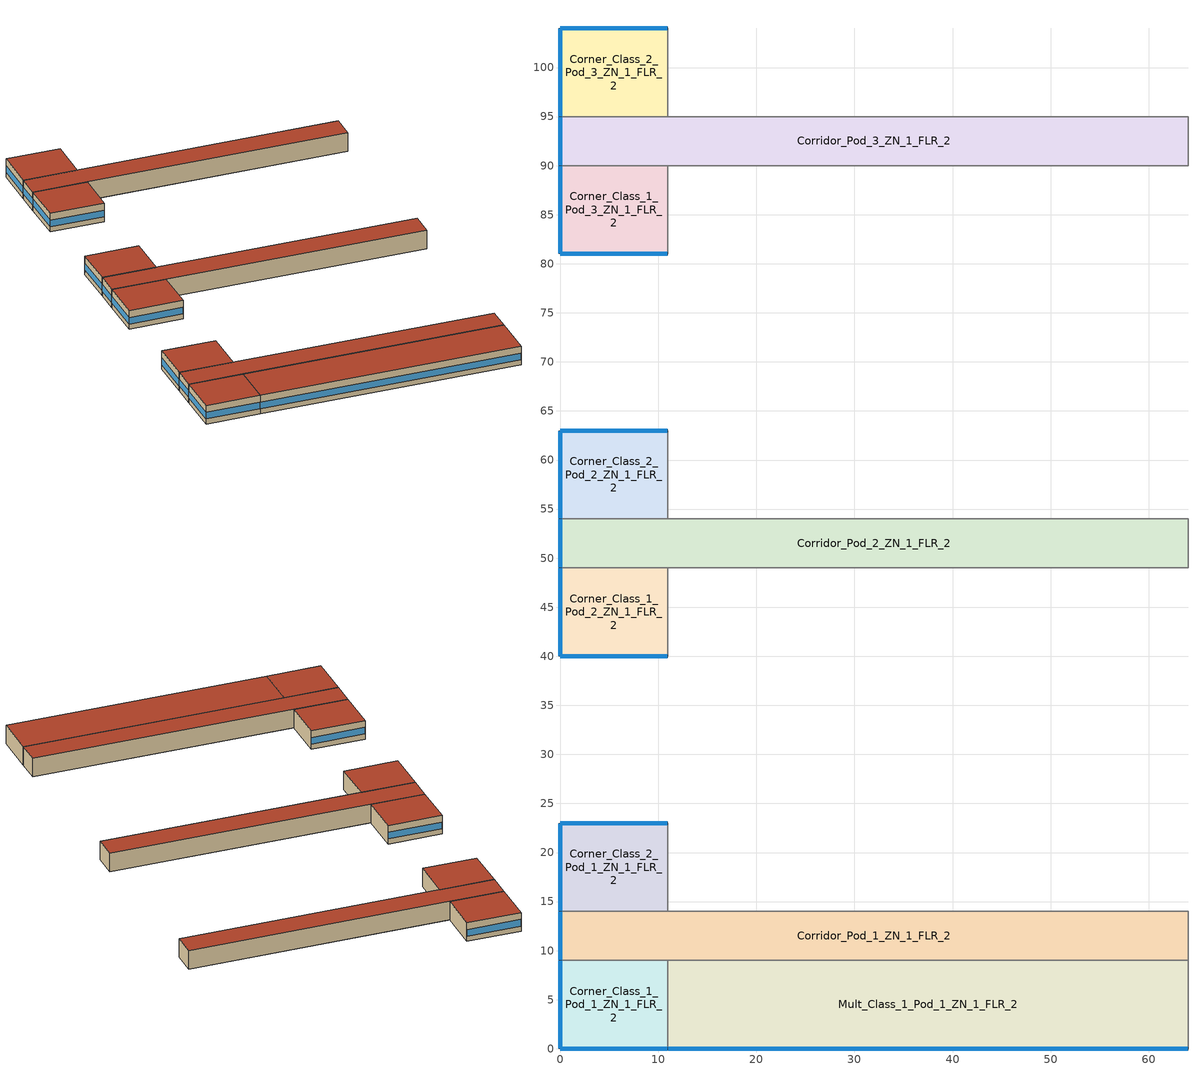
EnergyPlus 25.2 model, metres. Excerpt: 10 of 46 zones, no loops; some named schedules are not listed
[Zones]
Corner_Class_1_Pod_1_ZN_1_FLR_2
 floor to Corner_Class_1_Pod_1_ZN_1_FLR_1 (int_slab_floor): 0,9 11,9 11,0 0,0 z4
 wall outside (nonres_ext_wall_top): 0,9 0,0 11,0 z4:8
 wall to Mult_Class_1_Pod_1_ZN_1_FLR_2 (int_wall): 11,0 11,9 z4:8
 wall to Corridor_Pod_1_ZN_1_FLR_2 (int_wall): 11,9 0,9 z4:8
 window (NonresWindow_U_0.369_SHGC_0.357): 0.05,0 10.95,0 z5.1:6.51; 0,8.95 0,0.05 z5.1:6.52
 roof outside (nonres_roof): 0,0 11,0 11,9 0,9 z8
Mult_Class_1_Pod_1_ZN_1_FLR_2
 floor to Mult_Class_1_Pod_1_ZN_1_FLR_1 (int_slab_floor): 11,9 64,9 64,0 11,0 z4
 wall outside (nonres_ext_wall_top): 11,0 64,0 z4:8
 wall to Lobby_ZN_1_FLR_2 (int_wall): 64,0 64,9 z4:8
 wall to Corridor_Pod_1_ZN_1_FLR_2 (int_wall): 64,9 11,9 z4:8
 window (NonresWindow_U_0.369_SHGC_0.357): 11.05,0 63.95,0 z5.1:6.5
 roof outside (nonres_roof): 11,0 64,0 64,9 11,9 z8
Corridor_Pod_1_ZN_1_FLR_2
 floor to Corridor_Pod_1_ZN_1_FLR_1 (int_slab_floor): 0,14 64,14 64,9 0,9 z4
 wall outside (nonres_ext_wall_top): 0,14 0,9 z4:8
 wall to Lobby_ZN_1_FLR_2 (int_wall): 64,9 64,14 z4:8
 wall to Mult_Class_2_Pod_1_ZN_1_FLR_2 (int_wall): 64,14 11,14 z4:8
 wall to Corner_Class_2_Pod_1_ZN_1_FLR_2 (int_wall): 11,14 0,14 z4:8
 window (NonresWindow_U_0.369_SHGC_0.357): 0,13.95 0,9.05 z5.1:6.53
 roof outside (nonres_roof): 0,9 64,9 64,14 0,14 z8
Corner_Class_2_Pod_1_ZN_1_FLR_2
 floor to Corner_Class_2_Pod_1_ZN_1_FLR_1 (int_slab_floor): 0,23 11,23 11,14 0,14 z4
 wall outside (nonres_ext_wall_top): 11,23 0,23 0,14 z4:8
 wall to Mult_Class_2_Pod_1_ZN_1_FLR_2 (int_wall): 11,14 11,23 z4:8
 window (NonresWindow_U_0.369_SHGC_0.357): 10.95,23 0.05,23 z5.1:6.51; 0,22.95 0,14.05 z5.1:6.52
 roof outside (nonres_roof): 0,14 11,14 11,23 0,23 z8
Corner_Class_1_Pod_2_ZN_1_FLR_2
 floor to Corner_Class_1_Pod_2_ZN_1_FLR_1 (int_slab_floor): 0,49 11,49 11,40 0,40 z4
 wall outside (nonres_ext_wall_top): 0,49 0,40 11,40 z4:8
 wall to Mult_Class_1_Pod_2_ZN_1_FLR_2 (int_wall): 11,40 11,49 z4:8
 wall to Corridor_Pod_2_ZN_1_FLR_2 (int_wall): 11,49 0,49 z4:8
 window (NonresWindow_U_0.369_SHGC_0.357): 0.05,40 10.95,40 z5.1:6.51; 0,48.95 0,40.05 z5.1:6.52
 roof outside (nonres_roof): 0,40 11,40 11,49 0,49 z8
Corridor_Pod_2_ZN_1_FLR_2
 floor to Corridor_Pod_2_ZN_1_FLR_1 (int_slab_floor): 0,54 64,54 64,49 0,49 z4
 wall outside (nonres_ext_wall_top): 0,54 0,49 z4:8
 wall to Mult_Class_1_Pod_2_ZN_1_FLR_2 (int_wall): 11,49 64,49 z4:8
 wall to Main_Corridor_ZN_1_FLR_2 (int_wall): 64,49 64,54 z4:8
 wall to Mult_Class_2_Pod_2_ZN_1_FLR_2 (int_wall): 64,54 11,54 z4:8
 wall to Corner_Class_2_Pod_2_ZN_1_FLR_2 (int_wall): 11,54 0,54 z4:8
 window (NonresWindow_U_0.369_SHGC_0.357): 0,53.95 0,49.05 z5.1:6.53
 roof outside (nonres_roof): 0,49 64,49 64,54 0,54 z8
Corner_Class_2_Pod_2_ZN_1_FLR_2
 floor to Corner_Class_2_Pod_2_ZN_1_FLR_1 (int_slab_floor): 0,63 11,63 11,54 0,54 z4
 wall outside (nonres_ext_wall_top): 11,63 0,63 0,54 z4:8
 wall to Mult_Class_2_Pod_2_ZN_1_FLR_2 (int_wall): 11,54 11,63 z4:8
 window (NonresWindow_U_0.369_SHGC_0.357): 10.95,63 0.05,63 z5.1:6.51; 0,62.95 0,54.05 z5.1:6.52
 roof outside (nonres_roof): 0,54 11,54 11,63 0,63 z8
Corner_Class_1_Pod_3_ZN_1_FLR_2
 floor to Corner_Class_1_Pod_3_ZN_1_FLR_1 (int_slab_floor): 0,90 11,90 11,81 0,81 z4
 wall outside (nonres_ext_wall_top): 0,90 0,81 11,81 z4:8
 wall to Mult_Class_1_Pod_3_ZN_1_FLR_2 (int_wall): 11,81 11,90 z4:8
 wall to Corridor_Pod_3_ZN_1_FLR_2 (int_wall): 11,90 0,90 z4:8
 window (NonresWindow_U_0.369_SHGC_0.357): 0.05,81 10.95,81 z5.1:6.51; 0,89.95 0,81.05 z5.1:6.52
 roof outside (nonres_roof): 0,81 11,81 11,90 0,90 z8
Corridor_Pod_3_ZN_1_FLR_2
 floor to Corridor_Pod_3_ZN_1_FLR_1 (int_slab_floor): 0,95 64,95 64,90 0,90 z4
 wall outside (nonres_ext_wall_top): 0,95 0,90 z4:8
 wall to Mult_Class_1_Pod_3_ZN_1_FLR_2 (int_wall): 11,90 64,90 z4:8
 wall to Bathrooms_ZN_1_FLR_2 (int_wall): 64,90 64,95 z4:8
 wall to Mult_Class_2_Pod_3_ZN_1_FLR_2 (int_wall): 64,95 11,95 z4:8
 wall to Corner_Class_2_Pod_3_ZN_1_FLR_2 (int_wall): 11,95 0,95 z4:8
 window (NonresWindow_U_0.369_SHGC_0.357): 0,94.95 0,90.05 z5.1:6.53
 roof outside (nonres_roof): 0,90 64,90 64,95 0,95 z8
Corner_Class_2_Pod_3_ZN_1_FLR_2
 floor to Corner_Class_2_Pod_3_ZN_1_FLR_1 (int_slab_floor): 0,104 11,104 11,95 0,95 z4
 wall outside (nonres_ext_wall_top): 11,104 0,104 0,95 z4:8
 wall to Mult_Class_2_Pod_3_ZN_1_FLR_2 (int_wall): 11,95 11,104 z4:8
 window (NonresWindow_U_0.369_SHGC_0.357): 10.95,104 0.05,104 z5.1:6.51; 0,103.95 0,95.05 z5.1:6.52
 roof outside (nonres_roof): 0,95 11,95 11,104 0,104 z8
[Building]
SchoolSecondary: North Axis=0; Terrain=City; Loads Convergence Tolerance Value=0.04; Temperature Convergence Tolerance Value=0.2; Solar Distribution=FullInteriorAndExterior; Maximum Number of Warmup Days=50; Minimum Number of Warmup Days=6
[Site:Location]
Albuquerque.Intl.Sunport_NM_USA WMO=723650: Latitude=35.04; Longitude=-106.62; Time Zone=-7; Elevation=1620
[SizingPeriod:DesignDay] Day of Month=21; DryBulb Temperature Range Modifier Type=DefaultMultipliers; Humidity Condition Type=Wetbulb; Barometric Pressure=83318; Rain Indicator=No; Snow Indicator=No; Daylight Saving Time Indicator=No
Name | Month | Day Type | Maximum DryBulb Temperature | Daily DryBulb Temperature Range | Wetbulb or DewPoint at Maximum DryBulb | Wind Speed | Wind Direction | Solar Model Indicator | Sky Clearness | ASHRAE Clear Sky Optical Depth for Beam Irradiance taub | ASHRAE Clear Sky Optical Depth for Diffuse Irradiance taud
Albuquerque.Intl.Sunport_NM_USA Ann Htg 99.6% Condns DB | 12 | WinterDesignDay | -7.9 | 0 | -7.9 | 3.2 | 0 | ASHRAEClearSky | 0
Albuquerque.Intl.Sunport_NM_USA Ann Clg .4% Condns DB=>MWB | 7 | SummerDesignDay | 35.1 | 13.5 | 15.7 | 4.4 | 220 | ASHRAETau |  | 0.463 | 1.887
[Site:GroundTemperature:FCfactorMethod]
January Ground Temperature=13.7; February Ground Temperature=7; March Ground Temperature=2.1; April Ground Temperature=2.6; May Ground Temperature=4.3; June Ground Temperature=8.8; July Ground Temperature=13.9; August Ground Temperature=17.8; September Ground Temperature=23.2; October Ground Temperature=25.6; November Ground Temperature=24.1; December Ground Temperature=20.5
[Site:WaterMainsTemperature]
Calculation Method=CORRELATION; Annual Average Outdoor Air Temperature=13.6333; Maximum Difference In Monthly Average Outdoor Air Temperatures=23.5
[Material]
Name | Roughness | Thickness | Conductivity | Density | Specific Heat | Thermal Absorptance | Solar Absorptance | Visible Absorptance
Std Wood 6inch | MediumSmooth | 0.15 | 0.12 | 540 | 1210 | 0.9 | 0.7 | 0.7
F07 25mm stucco | Smooth | 0.0254 | 0.72 | 1856 | 840 | 0.9 | 0.7 | 0.7
F08 Metal surface | Smooth | 0.0008 | 45.28 | 7824 | 500
F13 Built-up roofing | Rough | 0.0095 | 0.16 | 1120 | 1460 | 0.9 | 0.77
G01 13mm gypsum board | Smooth | 0.0127 | 0.16 | 800 | 1090 | 0.9 | 0.7 | 0.5
G01 16mm gypsum board | MediumSmooth | 0.0159 | 0.16 | 800 | 1090
100mm Normalweight concrete floor | MediumRough | 0.1016 | 2.31 | 2322 | 832
[Material:NoMass] Thermal Absorptance=0.9; Solar Absorptance=0.7
Name | Roughness | Thermal Resistance | Visible Absorptance
CP02 CARPET PAD | VeryRough | 0.21648 | 0.8
Nonres_Roof_Insulation | MediumSmooth | 5.30668 | 0.7
Nonres_Exterior_Wall_Insulation_top | MediumSmooth | 1.20595 | 0.7
[WindowMaterial:SimpleGlazingSystem]
Nonres Window Glazing Layer: UFactor=2.09528; Solar Heat Gain Coefficient=0.357; Visible Transmittance=0.3927
[Construction]
InteriorFurnishings: Std Wood 6inch
int_wall: G01 13mm gypsum board, G01 13mm gypsum board
int_slab_floor: 100mm Normalweight concrete floor, CP02 CARPET PAD
nonres_roof: F13 Built-up roofing, Nonres_Roof_Insulation, F08 Metal surface
nonres_ext_wall_top: F07 25mm stucco, G01 16mm gypsum board, Nonres_Exterior_Wall_Insulation_top, G01 16mm gypsum board
NonresWindow_U_0.369_SHGC_0.357: Nonres Window Glazing Layer
[Zone] Type=1; Multiplier=1; Ceiling Height=4; Floor Area=autocalculate; Part of Total Floor Area=Yes
Name | Volume
Corner_Class_1_Pod_1_ZN_1_FLR_2; Corner_Class_2_Pod_1_ZN_1_FLR_2; Corner_Class_1_Pod_2_ZN_1_FLR_2; Corner_Class_2_Pod_2_ZN_1_FLR_2; Corner_Class_1_Pod_3_ZN_1_FLR_2; Corner_Class_2_Pod_3_ZN_1_FLR_2 | 396
Mult_Class_1_Pod_1_ZN_1_FLR_2 | 1908
Corridor_Pod_1_ZN_1_FLR_2; Corridor_Pod_2_ZN_1_FLR_2; Corridor_Pod_3_ZN_1_FLR_2 | 1280
[InternalMass] Construction=InteriorFurnishings
Name | Zone or ZoneList | Surface Area
Corner_Class_1_Pod_1_ZN_1_FLR_2_InternalMass_1 | Corner_Class_1_Pod_1_ZN_1_FLR_2 | 198
Mult_Class_1_Pod_1_ZN_1_FLR_2_InternalMass_1 | Mult_Class_1_Pod_1_ZN_1_FLR_2 | 954
Corridor_Pod_1_ZN_1_FLR_2_InternalMass_1 | Corridor_Pod_1_ZN_1_FLR_2 | 640
Corner_Class_2_Pod_1_ZN_1_FLR_2_InternalMass_1 | Corner_Class_2_Pod_1_ZN_1_FLR_2 | 198
Corner_Class_1_Pod_2_ZN_1_FLR_2_InternalMass_1 | Corner_Class_1_Pod_2_ZN_1_FLR_2 | 198
Corridor_Pod_2_ZN_1_FLR_2_InternalMass_1 | Corridor_Pod_2_ZN_1_FLR_2 | 640
Corner_Class_2_Pod_2_ZN_1_FLR_2_InternalMass_1 | Corner_Class_2_Pod_2_ZN_1_FLR_2 | 198
Corner_Class_1_Pod_3_ZN_1_FLR_2_InternalMass_1 | Corner_Class_1_Pod_3_ZN_1_FLR_2 | 198
Corridor_Pod_3_ZN_1_FLR_2_InternalMass_1 | Corridor_Pod_3_ZN_1_FLR_2 | 640
Corner_Class_2_Pod_3_ZN_1_FLR_2_InternalMass_1 | Corner_Class_2_Pod_3_ZN_1_FLR_2 | 198
[People] Number of People Schedule=BLDG_OCC_SCH; Fraction Radiant=0.3; Sensible Heat Fraction=AUTOCALCULATE; Activity Level Schedule=ACTIVITY_SCH; Enable ASHRAE 55 Comfort Warnings=No; Mean Radiant Temperature Calculation Type=EnclosureAveraged; Work Efficiency Schedule=WORK_EFF_SCH; Clothing Insulation Calculation Method=ClothingInsulationSchedule; Clothing Insulation Schedule=CLOTHING_SCH; Air Velocity Schedule=AIR_VELO_SCH; Thermal Comfort Model 1 Type=FANGER
Name | Zone or ZoneList or Space or SpaceList | Number of People Calculation Method | Floor Area per Person | Number of People
Corner_Class_1_Pod_1_ZN_1_FLR_2 | Corner_Class_1_Pod_1_ZN_1_FLR_2 | Area/Person | 2.654
Mult_Class_1_Pod_1_ZN_1_FLR_2 | Mult_Class_1_Pod_1_ZN_1_FLR_2 | Area/Person | 2.654
Corridor_Pod_1_ZN_1_FLR_2 | Corridor_Pod_1_ZN_1_FLR_2 | People |  | 17.224
Corner_Class_2_Pod_1_ZN_1_FLR_2 | Corner_Class_2_Pod_1_ZN_1_FLR_2 | Area/Person | 2.654
Corner_Class_1_Pod_2_ZN_1_FLR_2 | Corner_Class_1_Pod_2_ZN_1_FLR_2 | Area/Person | 2.654
Corridor_Pod_2_ZN_1_FLR_2 | Corridor_Pod_2_ZN_1_FLR_2 | People |  | 17.224
Corner_Class_2_Pod_2_ZN_1_FLR_2 | Corner_Class_2_Pod_2_ZN_1_FLR_2 | Area/Person | 2.654
Corner_Class_1_Pod_3_ZN_1_FLR_2 | Corner_Class_1_Pod_3_ZN_1_FLR_2 | Area/Person | 2.654
Corridor_Pod_3_ZN_1_FLR_2 | Corridor_Pod_3_ZN_1_FLR_2 | People |  | 17.224
Corner_Class_2_Pod_3_ZN_1_FLR_2 | Corner_Class_2_Pod_3_ZN_1_FLR_2 | Area/Person | 2.654
[Lights] Design Level Calculation Method=Watts/Area; Return Air Fraction=0; Fraction Radiant=0.37; Fraction Visible=0.2; Fraction Replaceable=1; EndUse Subcategory=LightsWired; Return Air Fraction Calculated from Plenum Temperature=No
Name | Zone or ZoneList or Space or SpaceList | Schedule | Watts per Floor Area
Corner_Class_1_Pod_1_ZN_1_FLR_2_Lights | Corner_Class_1_Pod_1_ZN_1_FLR_2 | ltg_sch_classroom | 7.42257
Mult_Class_1_Pod_1_ZN_1_FLR_2_Lights | Mult_Class_1_Pod_1_ZN_1_FLR_2 | ltg_sch_classroom | 7.42257
Corridor_Pod_1_ZN_1_FLR_2_Lights | Corridor_Pod_1_ZN_1_FLR_2 | ltg_sch_corridor | 4.299174
Corner_Class_2_Pod_1_ZN_1_FLR_2_Lights | Corner_Class_2_Pod_1_ZN_1_FLR_2 | ltg_sch_classroom | 7.42257
Corner_Class_1_Pod_2_ZN_1_FLR_2_Lights | Corner_Class_1_Pod_2_ZN_1_FLR_2 | ltg_sch_classroom | 7.42257
Corridor_Pod_2_ZN_1_FLR_2_Lights | Corridor_Pod_2_ZN_1_FLR_2 | ltg_sch_corridor | 4.299174
Corner_Class_2_Pod_2_ZN_1_FLR_2_Lights | Corner_Class_2_Pod_2_ZN_1_FLR_2 | ltg_sch_classroom | 7.42257
Corner_Class_1_Pod_3_ZN_1_FLR_2_Lights | Corner_Class_1_Pod_3_ZN_1_FLR_2 | ltg_sch_classroom | 7.42257
Corridor_Pod_3_ZN_1_FLR_2_Lights | Corridor_Pod_3_ZN_1_FLR_2 | ltg_sch_corridor | 4.299174
Corner_Class_2_Pod_3_ZN_1_FLR_2_Lights | Corner_Class_2_Pod_3_ZN_1_FLR_2 | ltg_sch_classroom | 7.42257
[ElectricEquipment] Schedule=BLDG_EQUIP_SCH; Design Level Calculation Method=EquipmentLevel; Fraction Latent=0; Fraction Radiant=0.5; Fraction Lost=0; EndUse Subcategory=MiscPlug
Name | Zone or ZoneList or Space or SpaceList | Design Level
Corner_Class_1_Pod_1_ZN_1_FLR_2_PlugMisc_Equip | Corner_Class_1_Pod_1_ZN_1_FLR_2 | 990
Mult_Class_1_Pod_1_ZN_1_FLR_2_PlugMisc_Equip | Mult_Class_1_Pod_1_ZN_1_FLR_2 | 4770
Corridor_Pod_1_ZN_1_FLR_2_PlugMisc_Equip | Corridor_Pod_1_ZN_1_FLR_2 | 1280
Corner_Class_2_Pod_1_ZN_1_FLR_2_PlugMisc_Equip | Corner_Class_2_Pod_1_ZN_1_FLR_2 | 990
Corner_Class_1_Pod_2_ZN_1_FLR_2_PlugMisc_Equip | Corner_Class_1_Pod_2_ZN_1_FLR_2 | 990
Corridor_Pod_2_ZN_1_FLR_2_PlugMisc_Equip | Corridor_Pod_2_ZN_1_FLR_2 | 1280
Corner_Class_2_Pod_2_ZN_1_FLR_2_PlugMisc_Equip | Corner_Class_2_Pod_2_ZN_1_FLR_2 | 990
Corner_Class_1_Pod_3_ZN_1_FLR_2_PlugMisc_Equip | Corner_Class_1_Pod_3_ZN_1_FLR_2 | 990
Corridor_Pod_3_ZN_1_FLR_2_PlugMisc_Equip | Corridor_Pod_3_ZN_1_FLR_2 | 1280
Corner_Class_2_Pod_3_ZN_1_FLR_2_PlugMisc_Equip | Corner_Class_2_Pod_3_ZN_1_FLR_2 | 990
[ZoneInfiltration:DesignFlowRate] Schedule=INFIL_SCH_PNNL; Design Flow Rate Calculation Method=Flow/ExteriorWallArea; Flow Rate per Exterior Surface Area=0.000569572; Constant Term Coefficient=0; Temperature Term Coefficient=0; Velocity Term Coefficient=0.224; Velocity Squared Term Coefficient=0
Name | Zone or ZoneList or Space or SpaceList
Corner_Class_1_Pod_1_ZN_1_FLR_2_Infiltration | Corner_Class_1_Pod_1_ZN_1_FLR_2
Mult_Class_1_Pod_1_ZN_1_FLR_2_Infiltration | Mult_Class_1_Pod_1_ZN_1_FLR_2
Corridor_Pod_1_ZN_1_FLR_2_Infiltration | Corridor_Pod_1_ZN_1_FLR_2
Corner_Class_2_Pod_1_ZN_1_FLR_2_Infiltration | Corner_Class_2_Pod_1_ZN_1_FLR_2
Corner_Class_1_Pod_2_ZN_1_FLR_2_Infiltration | Corner_Class_1_Pod_2_ZN_1_FLR_2
Corridor_Pod_2_ZN_1_FLR_2_Infiltration | Corridor_Pod_2_ZN_1_FLR_2
Corner_Class_2_Pod_2_ZN_1_FLR_2_Infiltration | Corner_Class_2_Pod_2_ZN_1_FLR_2
Corner_Class_1_Pod_3_ZN_1_FLR_2_Infiltration | Corner_Class_1_Pod_3_ZN_1_FLR_2
Corridor_Pod_3_ZN_1_FLR_2_Infiltration | Corridor_Pod_3_ZN_1_FLR_2
Corner_Class_2_Pod_3_ZN_1_FLR_2_Infiltration | Corner_Class_2_Pod_3_ZN_1_FLR_2
[Exterior:Lights] Control Option=AstronomicalClock; EndUse Subcategory=General
Name | Schedule | Design Level
Exterior_Lights_a | Exterior_lighting_schedule_a | 453.7
Exterior_Lights_b | Exterior_lighting_schedule_b_2016 | 2195.85
Exterior_Lights_c | Exterior_lighting_schedule_c_2016 | 2015.29
[ZoneControl:Thermostat] Control Type Schedule=ThermostatSetpoint:DualSetpoint; Control 1=Htg-SetP-Sch
Name | Zone or ZoneList
Thermostat_Corner_Class_1_Pod_1_ZN_1_FLR_2 | Corner_Class_1_Pod_1_ZN_1_FLR_2
Thermostat_Mult_Class_1_Pod_1_ZN_1_FLR_2 | Mult_Class_1_Pod_1_ZN_1_FLR_2
Thermostat_Corridor_Pod_1_ZN_1_FLR_2 | Corridor_Pod_1_ZN_1_FLR_2
Thermostat_Corner_Class_2_Pod_1_ZN_1_FLR_2 | Corner_Class_2_Pod_1_ZN_1_FLR_2
Thermostat_Corner_Class_1_Pod_2_ZN_1_FLR_2 | Corner_Class_1_Pod_2_ZN_1_FLR_2
Thermostat_Corridor_Pod_2_ZN_1_FLR_2 | Corridor_Pod_2_ZN_1_FLR_2
Thermostat_Corner_Class_2_Pod_2_ZN_1_FLR_2 | Corner_Class_2_Pod_2_ZN_1_FLR_2
Thermostat_Corner_Class_1_Pod_3_ZN_1_FLR_2 | Corner_Class_1_Pod_3_ZN_1_FLR_2
Thermostat_Corridor_Pod_3_ZN_1_FLR_2 | Corridor_Pod_3_ZN_1_FLR_2
Thermostat_Corner_Class_2_Pod_3_ZN_1_FLR_2 | Corner_Class_2_Pod_3_ZN_1_FLR_2
[SCHEDULE:COMPACT]
ltg_sch_classroom: Through: 6/30, For: SummerDesignDay, Until: 24:00, 1, For: WinterDesignDay, Until: 24:00, 0, For: Weekdays, Until: 7:00, 0.12012, Until: 21:00, 0.60975, Until: 24:00, 0.12012, For: Saturday, Until: 24:00, 0.12012, For: AllOtherDays, Until: 24:00, 0.12012, Through: 9/1, For: SummerDesignDay, Until: 24:00, 1, For: WinterDesignDay, Until: 24:00, 0, For: Weekdays, Until: 8:00, 0.12012, Until: 20:00, 0.33875, Until: 24:00, 0.12012, For: Saturday, Until: 24:00, 0.12012, For: AllOtherDays, Until: 24:00, 0.12012, Through: 12/31, For: SummerDesignDay, Until: 24:00, 1, For: WinterDesignDay, Until: 24:00, 0, For: Weekdays, Until: 7:00, 0.12012, Until: 21:00, 0.60975, Until: 24:00, 0.12012, For: Saturday, Until: 24:00, 0.12012, For: AllOtherDays, Until: 24:00, 0.12012
ltg_sch_corridor: Through: 6/30, For: SummerDesignDay, Until: 24:00, 1, For: WinterDesignDay, Until: 24:00, 0, For: Weekdays, Until: 7:00, 0.12179, Until: 21:00, 0.61822, Until: 24:00, 0.12179, For: Saturday, Until: 24:00, 0.12179, For: AllOtherDays, Until: 24:00, 0.12179, Through: 9/1, For: SummerDesignDay, Until: 24:00, 1, For: WinterDesignDay, Until: 24:00, 0, For: Weekdays, Until: 8:00, 0.12179, Until: 20:00, 0.34346, Until: 24:00, 0.12179, For: Saturday, Until: 24:00, 0.12179, For: AllOtherDays, Until: 24:00, 0.12179, Through: 12/31, For: SummerDesignDay, Until: 24:00, 1, For: WinterDesignDay, Until: 24:00, 0, For: Weekdays, Until: 7:00, 0.12179, Until: 21:00, 0.61822, Until: 24:00, 0.12179, For: Saturday, Until: 24:00, 0.12179, For: AllOtherDays, Until: 24:00, 0.12179
[Schedule:Compact]
BLDG_EQUIP_SCH: Through: 6/30, For: SummerDesignDay, Until: 08:00, 0.35, Until: 17:00, 0.95, Until: 24:00, 0.35, For: WinterDesignDay, Until: 24:00, 0.35, For: Weekdays, Until: 08:00, 0.295624, Until: 17:00, 0.90367, Until: 21:00, 0.332931, Until: 24:00, 0.295624, For: WeekEnds Holidays AllOtherDays, Until: 24:00, 0.295624, Through: 9/1, For: SummerDesignDay, Until: 24:00, 0.90367, For: WinterDesignDay, Until: 24:00, 0.25, For: Weekdays, Until: 08:00, 0.21116, Until: 17:00, 0.475616, Until: 21:00, 0.237808, Until: 24:00, 0.21116, For: WeekEnds Holidays AllOtherDays, Until: 24:00, 0.21116, Through: 12/31, For: SummerDesignDay, Until: 08:00, 0.35, Until: 17:00, 0.95, Until: 24:00, 0.35, For: WinterDesignDay, Until: 24:00, 0.35, For: Weekdays, Until: 08:00, 0.295624, Until: 17:00, 0.90367, Until: 21:00, 0.332931, Until: 24:00, 0.295624, For: WeekEnds Holidays AllOtherDays, Until: 24:00, 0.295624
BLDG_OCC_SCH: Through: 6/15, For: Weekdays, Until: 08:00, 0, Until: 16:00, 0.95, Until: 21:00, 0.15, Until: 24:00, 0, For: SummerDesignDay, Until: 08:00, 1e-09, Until: 16:00, 0.95, Until: 21:00, 0.15, Until: 24:00, 1e-09, For: WeekEnds WinterDesignDay Holidays AllOtherDays, Until: 24:00, 0, Through: 9/15, For: Weekdays, Until: 08:00, 0, Until: 16:00, 0.15, Until: 21:00, 0.15, Until: 24:00, 0, For: SummerDesignDay, Until: 24:00, 0.95, For: WeekEnds WinterDesignDay Holidays AllOtherDays, Until: 24:00, 0, Through: 12/31, For: Weekdays, Until: 08:00, 0, Until: 16:00, 0.95, Until: 21:00, 0.15, Until: 24:00, 0, For: SummerDesignDay, Until: 08:00, 1e-09, Until: 16:00, 0.95, Until: 21:00, 0.15, Until: 24:00, 1e-09, For: WeekEnds WinterDesignDay Holidays AllOtherDays, Until: 24:00, 0
WORK_EFF_SCH: Through: 12/31, For: AllDays, Until: 24:00, 0
AIR_VELO_SCH: Through: 12/31, For: AllDays, Until: 24:00, 0.2
CLOTHING_SCH: Through: 04/30, For: AllDays, Until: 24:00, 1.1, Through: 09/30, For: AllDays, Until: 24:00, 0.6, Through: 12/31, For: AllDays, Until: 24:00, 1.1
ACTIVITY_SCH: Through: 12/31, For: AllDays, Until: 24:00, 120
